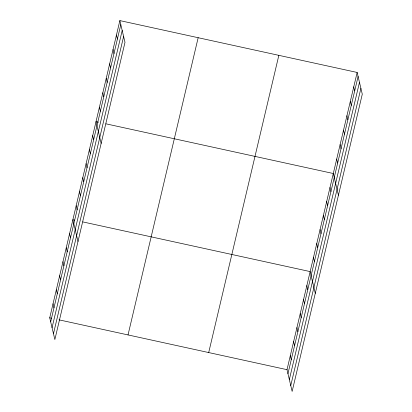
<?xml version="1.0" encoding="UTF-8"?>
<svg xmlns="http://www.w3.org/2000/svg" width="412" height="412" viewBox="0 0 412 412"><rect width="100%" height="100%" fill="white"/><g stroke="black" fill="none" stroke-linecap="round" stroke-linejoin="round"><path stroke-width="0.62" d="M119.861 20.6L124.996 42.328L54.858 339.545L49.718 317.817L119.861 20.6L357.142 72.455L362.282 94.183L292.139 391.4L287.004 369.672L357.142 72.455M50.671 321.839L120.809 24.622M52.051 327.679L122.194 30.467M53.478 333.699L123.615 36.488M128.024 334.93L198.162 37.713M208.699 352.559L278.842 55.342M287.957 373.694L358.095 76.478M289.337 379.54L359.475 82.323M290.759 385.56L360.897 88.343M98.499 122.194L96.011 121.653L101.151 143.381M105.956 123.827L333.298 173.509L338.432 195.237M74.732 220.142L72.867 219.735L78.002 241.463M82.812 221.908L310.148 271.59L315.288 293.318M49.718 317.817L51.582 318.224M59.04 319.851L287.004 369.672M353.738 86.891L354.686 90.918M350.329 101.331L351.281 105.354M346.925 115.767L347.872 119.789M343.515 130.202L344.468 134.224M340.111 144.638L341.059 148.66M336.702 159.073L337.655 163.095M329.991 187.522L330.939 191.544M326.685 201.535L327.633 205.557M323.379 215.543L324.326 219.57M320.067 229.556L321.02 233.578M316.761 243.569L317.714 247.591M313.455 257.577L314.408 261.605M306.842 285.604L307.795 289.626M303.536 299.612L304.489 303.639M300.23 313.625L301.182 317.647M296.923 327.638L297.876 331.66M293.617 341.651L294.57 345.673M290.311 355.659L291.263 359.681M116.452 35.035L117.405 39.058M113.048 49.471L113.995 53.493M109.638 63.906L110.591 67.934M106.234 78.347L107.182 82.369M102.825 92.782L103.778 96.805M99.421 107.218L100.368 111.24M92.705 135.666L93.658 139.689M89.399 149.674L90.352 153.702M86.093 163.688L87.045 167.71M82.786 177.701L83.739 181.723M79.48 191.709L80.433 195.736M76.174 205.722L77.126 209.744M69.561 233.748L70.509 237.77M66.255 247.756L67.202 251.778M62.948 261.769L63.896 265.792M59.642 275.783L60.59 279.805M56.336 289.791L57.283 293.818M53.024 303.804L53.977 307.826"/></g></svg>
